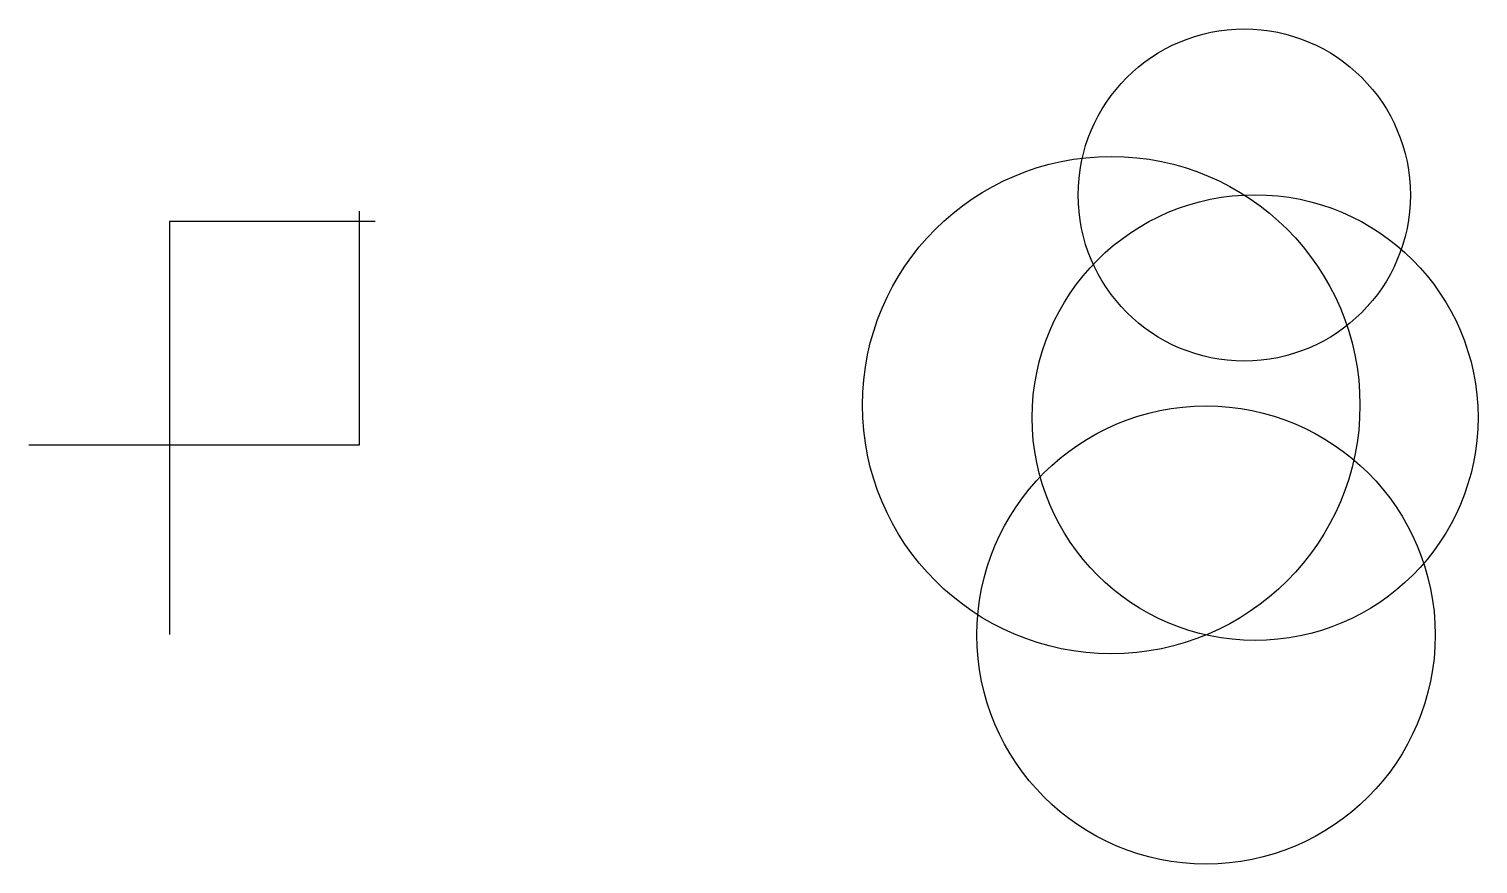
# Model space of a CAD drawing. Header units: millimetres. Extents: x 148 to 808, y -82 to 298.
import ezdxf

# ---------------------------------------------------------------- set-up
doc = ezdxf.new("R2010")
doc.units = ezdxf.units.MM

msp = doc.modelspace()

# ---------------------------------------------------------------- linework, layer by layer
for p, q in [((298.58, 108.8), (298.58, 215.29)), ((305.72, 210.59), (212, 210.59)), ((212, 210.59), (212, 22.32)), ((147.97, 108.8), (298.58, 108.8))]:
    msp.add_line(p, q)
for centre, radius in [((701.77, 222.69), 75.7), ((641.15, 126.91), 113.35), ((706.7, 121.21), 101.59), ((684.35, 22.11), 104.43)]:
    msp.add_circle(centre, radius)

doc.saveas('drawing.dxf')
